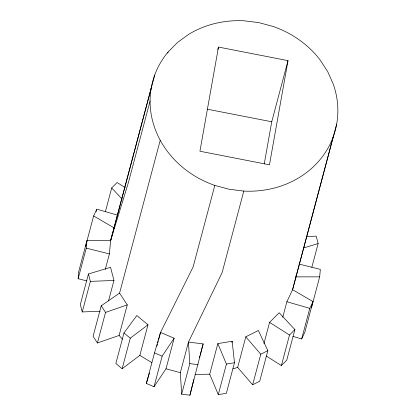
<?xml version="1.0" encoding="UTF-8"?>
<svg xmlns="http://www.w3.org/2000/svg" width="416" height="416" viewBox="0 0 416 416"><rect width="100%" height="100%" fill="white"/><g stroke="black" fill="none" stroke-linecap="round" stroke-linejoin="round"><path stroke-width="0.62" d="M86.897 280.894L78.14 278.71L78.806 271.248L86.939 240.682L110.594 240.661L128.388 182.598L150.077 101.093M78.14 278.71L86.273 248.144L86.939 240.682M105.264 269.516L109.413 253.921L110.594 240.661L151.258 87.833M296.182 274.976L296.015 276.874L319.67 276.853L320.336 269.391L299.068 264.082M311.646 306.171L311.537 307.419L319.67 276.853M218.478 47.065L199.924 151.232L269.459 164.809L288.007 60.648L218.478 47.065L217.812 49.561M264.233 163.956L271.742 121.779L288.007 60.648M167.768 53.227L168.1 51.974L177.689 42.307L188.906 34.211A94.515 84.583 14.9 0 1 244.124 20.8L258.809 22.604L273.13 26.463A94.515 84.583 14.9 0 1 320.018 59.816L327.694 71.604L333.31 84.24A94.515 84.583 14.9 0 1 243.812 191.079L222.128 272.584L188.464 342.098L180.331 372.663L181.662 394.186L189.925 395.2L193.783 379.496M189.925 395.2L203.148 343.907L188.464 342.098L189.795 363.62L181.662 394.186M117.239 215.077L96.808 209.165L93.621 215.946L85.488 246.511L86.024 245.383M96.143 211.661L96.642 209.789M108.482 301.054L113.963 280.467L110.547 267.301L88.457 273.967L80.324 304.533L82.248 311.943L100.095 311.256M105.399 211.65L111.706 187.944L117.104 182.504L125.18 187.626M82.248 311.943L90.381 281.377L88.457 273.967M110.573 240.947L154.721 75.02M119.579 293.098L101.223 305.765L93.09 336.331L97.406 342.966L119.122 335.452L127.254 304.886L119.579 293.098L160.243 140.27M97.406 342.966L105.544 312.4L101.223 305.765M123.978 332.961L115.846 363.527L122.138 368.737L139.859 355.363L147.992 324.797L136.807 315.541L123.978 332.961L130.27 338.172L122.138 368.737M158.548 339.908L160.54 332.426L174.143 338.239L166.01 368.805L154.019 386.734L146.364 383.464L154.497 352.898L160.54 332.426L193.123 266.921L214.807 185.411A94.515 84.583 14.9 0 1 168.1 51.974M156.889 346.148L157.388 344.276M157.721 343.028L158.215 341.156M154.019 386.734L162.152 356.169L174.143 338.239M199.498 357.63L199.997 355.758M200.33 354.51L203.148 343.907M209.706 374.182L217.838 343.616L232.17 341.234L234.478 362.736L226.346 393.302L218.28 394.638L209.706 374.182L195.016 374.473M231.837 342.482L232.17 341.234M218.28 394.638L226.413 364.073L217.838 343.616M237.661 367.39L245.794 336.825L258.367 330.496L267.847 350.662L259.714 381.228L252.642 384.79L237.661 367.39L232.924 368.924M252.642 384.79L260.775 354.224L267.847 350.662M263.942 343.606L269.584 322.395L279.172 312.733L294.897 329.592L286.764 360.157L281.372 365.591L266.297 356.034M282.74 317.33L286.889 301.735L292.552 289.687L333.216 136.859M292.526 289.973L336.679 124.046M281.372 365.591L289.505 335.026L294.897 329.592M311.839 267.27L318.146 243.563L316.228 236.158L306.665 236.527M292.999 336.424L301.668 338.931L309.8 308.365L312.983 301.584L292.552 289.687M312.983 301.584L304.85 332.15L301.668 338.931M146.364 383.464L149.479 372.918M114.598 226.699L114.057 227.848L93.621 215.946M130.27 338.172L147.992 324.797M105.544 312.4L127.254 304.886M303.425 248.014L318.146 243.563M226.413 364.073L234.478 362.736M90.381 281.377L113.963 280.467M243.812 191.079L229.128 189.27L214.807 185.411M189.795 363.62L198.058 364.634M207.314 109.195L271.742 121.779M86.273 248.144L109.413 253.921M166.01 368.805L180.331 372.663M286.889 301.735L309.8 308.365M154.497 352.898L162.152 356.169M139.859 355.363L151.861 362.658M269.584 322.395L289.505 335.026M111.706 187.944L122.195 199.181M119.122 335.452L122.444 339.16M245.794 336.825L260.775 354.224"/></g></svg>
